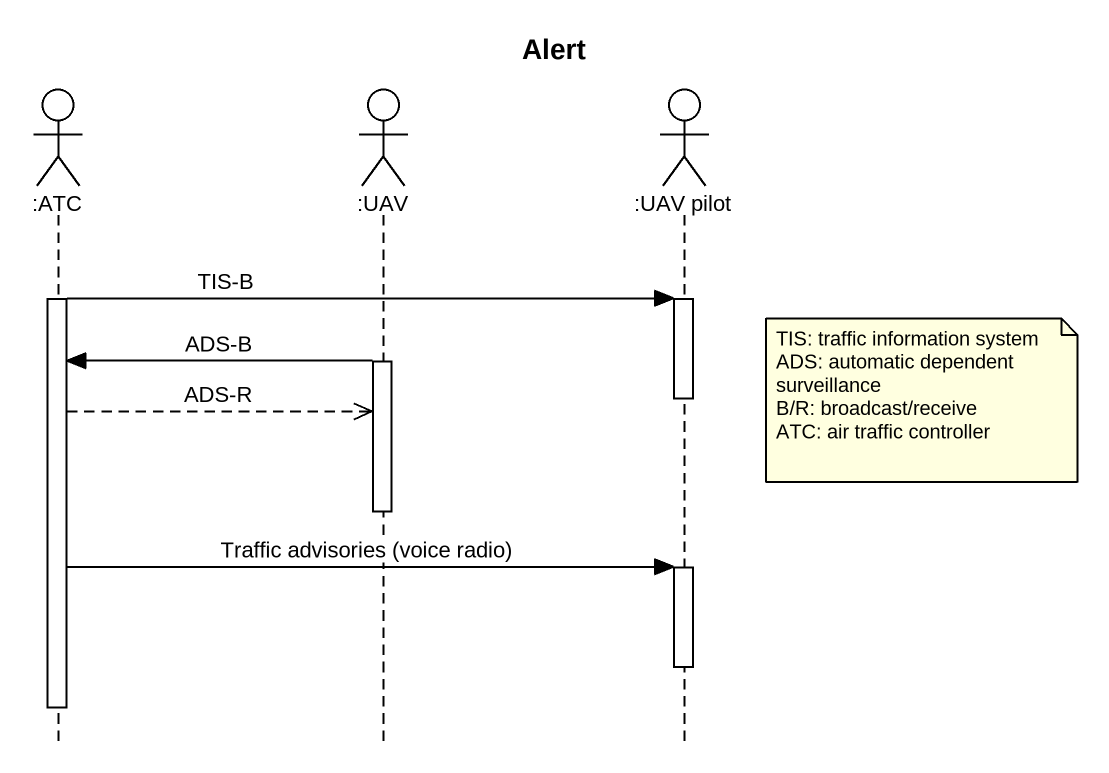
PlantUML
@startuml
title Alert
hide footbox
actor ":ATC" as ATC
actor ":UAV" as UAV
actor ":UAV pilot" as UAV_pilot

activate ATC
ATC -> UAV_pilot : TIS-B
activate UAV_pilot
activate UAV
UAV -> ATC : ADS-B
note right of UAV_pilot
  TIS: traffic information system
  ADS: automatic dependent surveillance
  B/R: broadcast/receive
  ATC: air traffic controller
end note
deactivate UAV_pilot
ATC -->> UAV : ADS-R
deactivate UAV
ATC -> UAV_pilot : Traffic advisories (voice radio)
activate UAV_pilot
deactivate UAV_pilot
deactivate ATC
@enduml
